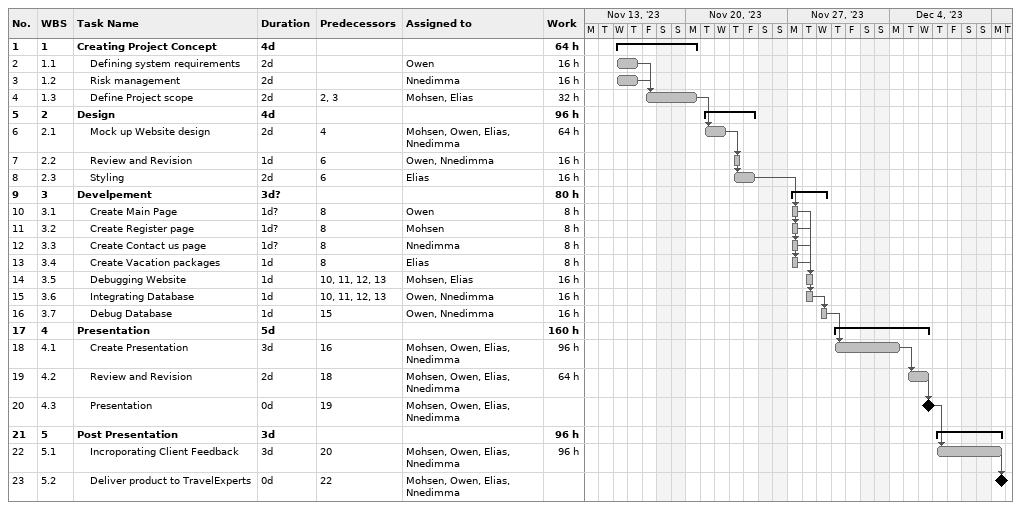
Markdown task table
| ID | WBS | Task | Duration | Start | Finish | Predecessors | Resources | Work (h) |
|---|---|---|---|---|---|---|---|---|
| 1 | 1 | **Creating Project Concept** | 4d | 2023-11-15 | 2023-11-20 |  |  | 64 |
| 2 | 1.1 | Defining system requirements | 2d | 2023-11-15 | 2023-11-16 |  | Owen | 16 |
| 3 | 1.2 | Risk management | 2d | 2023-11-15 | 2023-11-16 |  | Nnedimma | 16 |
| 4 | 1.3 | Define Project scope | 2d | 2023-11-17 | 2023-11-20 | 2, 3 | Mohsen, Elias | 32 |
| 5 | 2 | **Design** | 4d | 2023-11-21 | 2023-11-24 |  |  | 96 |
| 6 | 2.1 | Mock up Website design | 2d | 2023-11-21 | 2023-11-22 | 4 | Mohsen, Owen, Elias, Nnedimma | 64 |
| 7 | 2.2 | Review and Revision | 1d | 2023-11-23 | 2023-11-23 | 6 | Owen, Nnedimma | 16 |
| 8 | 2.3 | Styling | 2d | 2023-11-23 | 2023-11-24 | 6 | Elias | 16 |
| 9 | 3 | **Develpement** | 3d? | 2023-11-27 | 2023-11-29 |  |  | 80 |
| 10 | 3.1 | Create Main Page | 1d? | 2023-11-27 | 2023-11-27 | 8 | Owen | 8 |
| 11 | 3.2 | Create Register page | 1d? | 2023-11-27 | 2023-11-27 | 8 | Mohsen | 8 |
| 12 | 3.3 | Create Contact us page | 1d? | 2023-11-27 | 2023-11-27 | 8 | Nnedimma | 8 |
| 13 | 3.4 | Create Vacation packages | 1d | 2023-11-27 | 2023-11-27 | 8 | Elias | 8 |
| 14 | 3.5 | Debugging Website | 1d | 2023-11-28 | 2023-11-28 | 10, 11, 12, 13 | Mohsen, Elias | 16 |
| 15 | 3.6 | Integrating Database | 1d | 2023-11-28 | 2023-11-28 | 10, 11, 12, 13 | Owen, Nnedimma | 16 |
| 16 | 3.7 | Debug Database | 1d | 2023-11-29 | 2023-11-29 | 15 | Owen, Nnedimma | 16 |
| 17 | 4 | **Presentation** | 5d | 2023-11-30 | 2023-12-06 |  |  | 160 |
| 18 | 4.1 | Create Presentation | 3d | 2023-11-30 | 2023-12-04 | 16 | Mohsen, Owen, Elias, Nnedimma | 96 |
| 19 | 4.2 | Review and Revision | 2d | 2023-12-05 | 2023-12-06 | 18 | Mohsen, Owen, Elias, Nnedimma | 64 |
| 20 | 4.3 | Presentation | 0d | 2023-12-06 | 2023-12-06 | 19 | Mohsen, Owen, Elias, Nnedimma |  |
| 21 | 5 | **Post Presentation** | 3d | 2023-12-07 | 2023-12-11 |  |  | 96 |
| 22 | 5.1 | Incroporating Client Feedback | 3d | 2023-12-07 | 2023-12-11 | 20 | Mohsen, Owen, Elias, Nnedimma | 96 |
| 23 | 5.2 | Deliver product to TravelExperts | 0d | 2023-12-11 | 2023-12-11 | 22 | Mohsen, Owen, Elias, Nnedimma |  |
